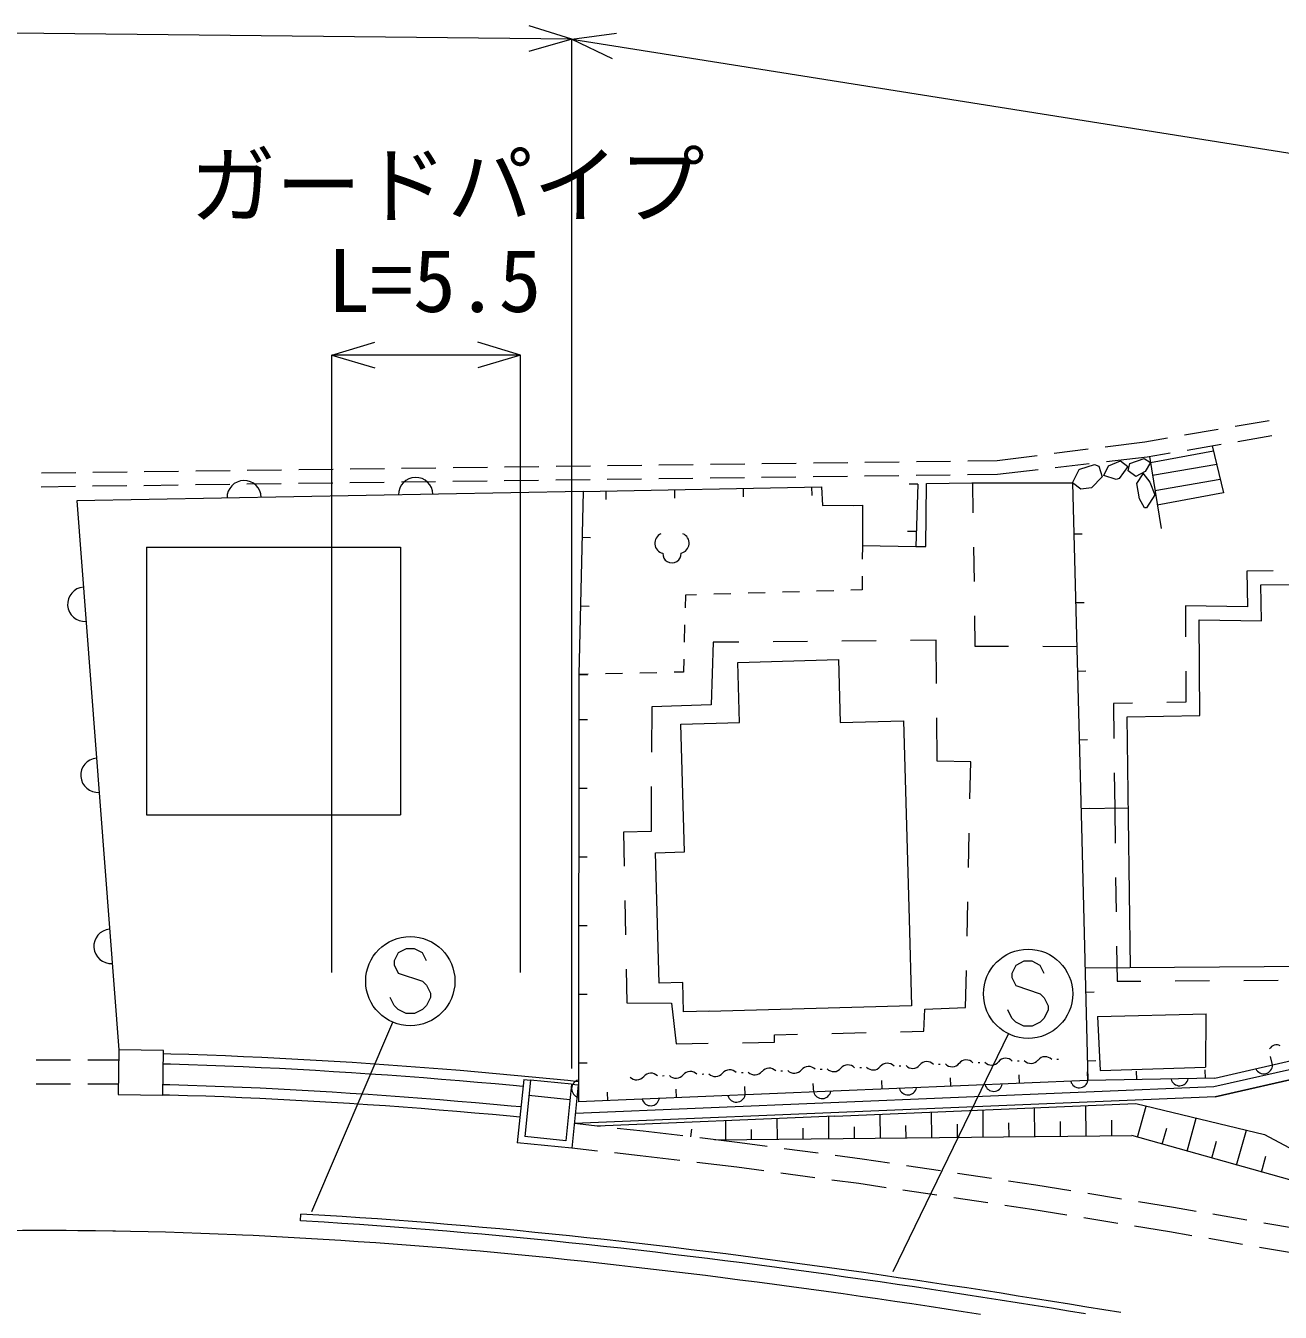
# Model space of a CAD drawing. Units: millimetres, scale not verified. Extents: x 40000 to 680000, y 20000 to 380000.
# Drawn here: x 147594 to 184153, y 314056 to 351553 of the extents above; entities that cross this region are included whole.
import ezdxf
from ezdxf.enums import TextEntityAlignment as Align

# ---------------------------------------------------------------- set-up
doc = ezdxf.new("R2010")
doc.units = ezdxf.units.MM
doc.header["$LTSCALE"] = 1000
for name, color, linetype, lineweight in [('M-BGD', 7, 'Continuous', 13), ('M-STR-HTXT', 7, 'Continuous', 13), ('M-STR-STRC', 7, 'Continuous', 13)]:
    doc.layers.add(name, color=color, linetype=linetype, lineweight=lineweight)
doc.styles.add('ＭＳ ゴシック', font='')
doc.styles.get('ＭＳ ゴシック').set_extended_font_data('MS Gothic')

msp = doc.modelspace()

# ---------------------------------------------------------------- linework, layer by layer
at = {"layer": 'M-BGD'}
for p, q in [((181361, 339628), (182347, 339797)), ((182839, 339881), (183825, 340050)), ((179049, 339283), (180207, 339430)), ((180207, 339430), (180868, 339544)), ((181441, 339185), (182427, 339354)), ((182919, 339438), (183905, 339607)), ((175907, 338882), (177065, 339030)), ((177561, 339093), (178553, 339220)), ((179085, 338848), (180271, 338985)), ((180271, 338985), (180948, 339101)), ((180340, 338997), (180678, 336895)), ((180340, 338997), (180678, 336895)), ((180368, 338822), (182207, 339163)), ((180368, 338822), (182207, 339163)), ((182172, 339310), (182498, 337942)), ((182172, 339310), (182498, 337942)), ((154049, 338596), (155049, 338609)), ((155549, 338616), (156549, 338629)), ((157049, 338635), (158049, 338648)), ((158549, 338655), (159549, 338668)), ((160049, 338675), (161049, 338688)), ((161549, 338694), (162549, 338707)), ((163049, 338714), (164048, 338727)), ((164548, 338734), (165548, 338747)), ((166048, 338753), (167048, 338766)), ((167548, 338773), (168548, 338786)), ((169048, 338793), (170048, 338806)), ((170548, 338812), (171548, 338825)), ((172048, 338832), (173048, 338845)), ((173548, 338852), (174548, 338865)), ((175048, 338871), (175907, 338882)), ((175912, 338483), (177098, 338619)), ((177595, 338676), (178588, 338791)), ((178095, 338234), (178296, 338621)), ((178095, 338234), (178296, 338621)), ((178296, 338621), (178311, 338631)), ((178296, 338621), (178311, 338631)), ((178311, 338631), (178743, 338763)), ((178311, 338631), (178743, 338763)), ((178743, 338763), (178867, 338712)), ((178743, 338763), (178867, 338712)), ((178867, 338712), (178965, 338405)), ((178867, 338712), (178965, 338405)), ((179011, 338448), (179145, 338729)), ((179011, 338448), (179145, 338729)), ((179145, 338729), (179498, 338870)), ((179145, 338729), (179498, 338870)), ((179707, 338702), (179462, 338360)), ((179707, 338702), (179462, 338360)), ((179498, 338870), (179707, 338702)), ((179498, 338870), (179707, 338702)), ((179721, 338577), (179773, 338798)), ((179721, 338577), (179773, 338798)), ((179773, 338798), (180189, 338940)), ((179773, 338798), (180189, 338940)), ((180189, 338940), (180368, 338822)), ((180189, 338940), (180368, 338822)), ((180368, 338822), (180212, 338561)), ((180368, 338822), (180212, 338561)), ((180428, 338450), (182300, 338776)), ((180428, 338450), (182300, 338776)), ((148050, 338517), (149050, 338531)), ((149550, 338537), (150550, 338550)), ((151050, 338557), (152050, 338570)), ((152549, 338576), (153549, 338590)), ((155540, 338216), (156540, 338229)), ((157040, 338236), (158040, 338249)), ((158540, 338255), (159540, 338269)), ((160040, 338275), (161039, 338288)), ((161539, 338295), (162539, 338308)), ((163039, 338314), (164039, 338327)), ((164539, 338334), (165539, 338347)), ((166039, 338353), (167039, 338367)), ((167539, 338373), (168539, 338386)), ((169039, 338393), (170039, 338406)), ((170539, 338412), (171539, 338425)), ((172038, 338432), (173038, 338445)), ((173538, 338452), (174538, 338465)), ((173845, 338212), (175164, 338235)), ((175038, 338471), (175912, 338483)), ((175164, 338235), (178095, 338234)), ((175184, 338235), (175198, 337353)), ((178337, 338050), (178095, 338234)), ((178095, 338234), (178366, 327822)), ((178095, 338234), (178366, 327822)), ((178337, 338050), (178095, 338234)), ((178965, 338405), (178650, 338084)), ((178965, 338405), (178650, 338084)), ((179373, 338329), (179011, 338448)), ((179373, 338329), (179011, 338448)), ((179462, 338360), (179373, 338329)), ((179462, 338360), (179373, 338329)), ((179948, 338418), (179721, 338577)), ((179948, 338418), (179721, 338577)), ((180212, 338561), (179948, 338418)), ((180212, 338561), (179948, 338418)), ((179977, 338211), (180156, 338491)), ((179977, 338211), (180156, 338491)), ((180147, 338509), (180353, 338253)), ((180147, 338509), (180353, 338253)), ((180353, 338253), (180502, 337881)), ((180353, 338253), (180502, 337881)), ((180499, 338009), (182403, 338341)), ((180499, 338009), (182403, 338341)), ((148041, 338118), (149040, 338131)), ((149540, 338138), (150540, 338151)), ((151040, 338157), (152040, 338171)), ((152540, 338177), (153540, 338190)), ((154040, 338197), (155040, 338210)), ((163836, 337979), (163713, 332643)), ((163836, 337979), (170787, 338115)), ((164498, 337992), (164503, 337742)), ((166498, 338031), (166503, 337781)), ((168497, 338070), (168502, 337820)), ((170497, 338109), (170502, 337859)), ((170787, 338115), (170818, 337565)), ((173596, 338192), (173341, 338194)), ((173596, 338192), (173341, 338194)), ((173596, 338192), (173537, 336375)), ((173596, 338192), (173537, 336375)), ((173826, 336370), (173845, 338212)), ((178650, 338084), (178337, 338050)), ((178650, 338084), (178337, 338050)), ((180052, 337762), (179977, 338211)), ((180052, 337762), (179977, 338211)), ((180502, 337881), (180255, 337500)), ((180502, 337881), (180255, 337500)), ((182498, 337942), (180568, 337579)), ((182498, 337942), (180568, 337579)), ((170818, 337565), (171981, 337576)), ((171716, 337574), (171981, 337576)), ((171981, 337576), (171976, 336405)), ((171981, 337576), (171976, 336405)), ((171978, 337576), (171980, 337326)), ((171978, 337576), (171980, 337326)), ((171981, 337576), (171980, 337338)), ((171981, 337576), (171980, 337338)), ((180195, 337498), (180052, 337762)), ((180195, 337498), (180052, 337762)), ((180255, 337500), (180195, 337498)), ((180255, 337500), (180195, 337498)), ((171980, 337338), (171975, 336405)), ((171980, 337338), (171975, 336405)), ((173541, 336815), (173293, 336812)), ((173541, 336815), (173293, 336812)), ((178134, 336739), (178384, 336745)), ((178134, 336739), (178384, 336745)), ((151114, 336353), (151114, 328553)), ((151114, 336353), (158514, 336353)), ((158514, 336353), (158514, 328553)), ((163805, 336642), (164055, 336636)), ((171975, 336405), (171972, 336008)), ((171976, 336405), (173537, 336375)), ((173537, 336375), (173826, 336370)), ((175213, 336353), (175229, 335353)), ((183949, 335663), (183176, 335660)), ((183176, 335660), (183196, 334612)), ((171969, 335508), (171967, 335111)), ((183583, 335262), (187374, 335275)), ((183583, 335262), (187374, 335275)), ((183603, 334205), (183583, 335262)), ((183603, 334205), (183583, 335262)), ((166818, 334959), (166809, 334587)), ((167144, 334968), (166818, 334959)), ((168143, 334998), (167643, 334983)), ((169143, 335028), (168643, 335013)), ((170142, 335057), (169643, 335042)), ((171142, 335087), (170642, 335072)), ((171967, 335111), (171642, 335102)), ((163759, 334642), (164009, 334636)), ((178186, 334739), (178436, 334746)), ((178186, 334739), (178436, 334746)), ((183196, 334612), (181388, 334644)), ((181388, 334644), (181394, 333742)), ((175244, 334353), (175257, 333471)), ((181790, 334237), (183603, 334205)), ((181790, 334237), (183603, 334205)), ((181808, 331448), (181790, 334237)), ((181808, 331448), (181790, 334237)), ((166796, 334087), (166784, 333587)), ((167628, 333583), (167566, 331758)), ((168378, 333589), (167628, 333583)), ((170378, 333607), (169378, 333598)), ((172378, 333624), (171378, 333616)), ((174127, 333640), (173378, 333633)), ((174138, 332380), (174127, 333640)), ((175257, 333471), (176238, 333468)), ((177238, 333465), (178219, 333463)), ((166771, 333088), (166762, 332716)), ((168342, 332997), (171278, 333079)), ((168391, 331245), (168342, 332997)), ((171278, 333079), (171330, 331242)), ((163713, 332643), (163701, 321074)), ((163988, 332649), (163713, 332643)), ((163713, 332643), (163963, 332637)), ((164988, 332673), (164488, 332661)), ((165987, 332697), (165487, 332685)), ((166762, 332716), (166487, 332709)), ((178238, 332740), (178488, 332747)), ((178238, 332740), (178488, 332747)), ((181400, 332742), (181406, 331840)), ((165840, 331698), (165831, 330383)), ((167566, 331758), (165840, 331698)), ((179848, 331811), (179290, 331800)), ((179290, 331800), (179304, 330775)), ((181406, 331840), (180848, 331830)), ((163711, 331330), (163961, 331330)), ((166686, 331197), (168391, 331245)), ((166791, 327472), (166686, 331197)), ((171330, 331242), (173178, 331293)), ((173178, 331293), (173339, 325509)), ((173178, 331293), (173339, 325509)), ((174159, 330119), (174147, 331380)), ((179695, 331408), (181808, 331448)), ((179734, 328452), (179695, 331408)), ((178290, 330741), (178540, 330747)), ((175134, 330098), (174159, 330119)), ((175111, 329020), (175134, 330098)), ((179317, 329775), (179330, 328750)), ((163709, 329330), (163959, 329330)), ((165825, 329383), (165816, 328068)), ((151114, 328553), (158514, 328553)), ((178342, 328741), (179730, 328754)), ((178342, 328741), (178592, 328748)), ((179330, 328750), (179343, 327728)), ((179790, 324108), (179734, 328452)), ((165816, 328068), (165015, 328046)), ((165015, 328046), (165034, 327059)), ((175069, 327020), (175090, 328020)), ((178366, 327822), (178548, 320810)), ((165944, 327449), (166791, 327472)), ((166051, 323645), (165944, 327449)), ((163707, 327330), (163957, 327330)), ((179356, 326728), (179369, 325728)), ((165054, 326059), (165073, 325059)), ((175027, 325021), (175048, 326020)), ((173340, 325509), (173410, 322989)), ((163705, 325330), (163955, 325330)), ((179382, 324728), (179396, 323705)), ((165093, 324060), (165112, 323072)), ((174983, 322942), (175006, 324021)), ((178463, 324098), (186475, 324154)), ((166739, 323664), (166051, 323645)), ((166763, 322808), (166739, 323664)), ((179396, 323705), (180088, 323709)), ((181088, 323715), (182088, 323721)), ((183088, 323727), (184088, 323733)), ((163703, 323330), (163953, 323330)), ((178481, 323385), (178731, 323392)), ((165112, 323072), (166412, 323064)), ((166412, 323064), (166545, 321877)), ((173410, 322989), (167504, 322824)), ((173764, 322247), (173800, 322889)), ((173800, 322889), (174983, 322942)), ((167516, 322830), (166763, 322808)), ((178824, 322675), (182000, 322751)), ((178824, 322675), (178908, 321103)), ((181985, 322751), (181979, 321201)), ((169413, 322140), (170089, 322157)), ((169414, 321929), (169413, 322140)), ((171089, 322182), (172088, 322206)), ((173088, 322231), (173764, 322247)), ((182246, 320874), (187895, 322181)), ((166545, 321877), (167480, 321894)), ((168480, 321912), (169414, 321929)), ((182218, 320635), (187926, 321926)), ((147903, 321415), (148903, 321412)), ((149403, 321411), (150314, 321409)), ((150310, 321706), (150291, 320406)), ((151609, 321687), (150310, 321706)), ((151591, 320388), (151609, 321687)), ((176494, 321382), (176544, 321384)), ((177643, 321430), (177693, 321432)), ((178533, 321386), (178783, 321392)), ((188017, 321640), (182257, 320337)), ((182257, 320337), (187992, 321634)), ((183927, 321263), (183871, 321507)), ((163701, 321074), (163700, 320186)), ((163701, 321330), (163951, 321330)), ((167302, 320998), (167352, 321001)), ((168451, 321046), (168501, 321048)), ((169600, 321094), (169650, 321096)), ((170749, 321142), (170799, 321144)), ((171898, 321190), (171948, 321192)), ((173047, 321238), (173097, 321240)), ((174196, 321286), (174246, 321288)), ((175345, 321334), (175395, 321336)), ((178548, 320810), (178538, 321060)), ((178908, 321103), (181979, 321201)), ((179972, 320835), (179968, 321085)), ((181972, 320870), (181967, 321120)), ((147902, 320715), (148902, 320712)), ((149402, 320711), (150303, 320709)), ((162105, 320840), (161920, 318998)), ((162105, 320840), (162304, 320820)), ((162304, 320820), (162139, 319177)), ((163498, 320701), (162304, 320820)), ((163498, 320701), (163333, 319057)), ((163498, 320701), (163697, 320681)), ((163697, 320681), (163512, 318838)), ((163615, 319856), (182218, 320635)), ((178548, 320810), (163700, 320186)), ((166153, 320951), (166203, 320953)), ((168557, 320390), (168547, 320640)), ((170556, 320474), (170545, 320724)), ((172554, 320558), (172543, 320808)), ((174552, 320642), (174542, 320892)), ((176550, 320726), (176540, 320976)), ((182246, 320874), (178548, 320810)), ((150291, 320406), (151591, 320388)), ((163453, 320251), (162259, 320371)), ((182257, 320337), (163584, 319554)), ((164561, 320222), (164550, 320472)), ((166559, 320306), (166549, 320556)), ((171175, 319769), (179941, 320136)), ((173999, 319147), (173992, 319887)), ((175499, 319162), (175491, 319950)), ((176999, 319177), (176991, 320013)), ((178499, 319192), (178490, 320075)), ((179941, 320136), (183698, 319238)), ((179993, 319160), (180247, 320063)), ((164335, 319471), (163584, 319554)), ((171175, 319769), (164243, 319481)), ((167999, 319086), (167994, 319637)), ((169499, 319101), (169493, 319700)), ((170999, 319116), (170993, 319762)), ((172499, 319131), (172492, 319824)), ((173249, 319139), (173246, 319497)), ((174749, 319154), (174745, 319536)), ((176249, 319169), (176245, 319575)), ((177749, 319185), (177745, 319614)), ((179249, 319200), (179244, 319655)), ((181436, 318753), (181707, 319714)), ((163333, 319057), (162139, 319177)), ((165583, 319333), (164832, 319416)), ((166745, 319194), (165583, 319333)), ((166975, 319167), (167004, 319397)), ((168403, 318996), (167241, 319135)), ((167678, 319082), (179831, 319206)), ((168749, 319093), (168747, 319381)), ((170249, 319108), (170246, 319420)), ((171749, 319124), (171746, 319458)), ((185117, 317717), (179831, 319206)), ((180714, 318957), (180846, 319423)), ((182880, 318347), (183167, 319365)), ((183698, 319238), (187304, 317289)), ((163512, 318838), (161920, 318998)), ((164258, 318755), (163512, 318838)), ((169197, 318889), (168403, 318996)), ((170684, 318690), (169692, 318823)), ((182158, 318550), (182298, 319045)), ((165500, 318618), (164755, 318700)), ((166658, 318479), (165500, 318618)), ((168313, 318281), (167155, 318420)), ((171973, 318518), (171179, 318624)), ((172770, 318398), (171973, 318518)), ((183602, 318143), (183732, 318606)), ((169101, 318176), (168313, 318281)), ((170588, 317977), (169597, 318109)), ((174254, 318176), (173265, 318324)), ((175737, 317954), (174748, 318102)), ((171872, 317805), (171083, 317910)), ((172664, 317686), (171872, 317805)), ((174148, 317464), (173159, 317612)), ((177029, 317761), (176232, 317880)), ((178049, 317595), (177029, 317761)), ((175631, 317242), (174642, 317390)), ((179529, 317354), (178542, 317514)), ((181043, 317107), (180023, 317273)), ((155597, 316719), (155609, 316919)), ((176918, 317049), (176126, 317168)), ((177934, 316884), (176918, 317049)), ((181699, 316995), (181043, 317107)), ((183178, 316742), (182192, 316911)), ((179415, 316643), (178428, 316804)), ((180924, 316397), (179908, 316563)), ((184656, 316489), (183670, 316657)), ((181578, 316285), (180924, 316397)), ((183057, 316032), (182071, 316201)), ((184535, 315779), (183550, 315948))]:
    msp.add_line(p, q, dxfattribs=at)
for points in [[(163512, 351164), (131819, 351498), (120860, 350147), (105513, 346943), (83759, 339554), (58884, 330877)], [(163836, 337979), (149082, 337707), (150310, 321706)], [(163701, 320775), (163389, 320808), (162869, 320860), (162348, 320910), (161827, 320960), (161305, 321007), (160782, 321054), (160259, 321098), (159736, 321141), (159212, 321183), (158687, 321223), (158162, 321261), (157636, 321298), (157110, 321332), (156583, 321366), (156056, 321397), (155528, 321426), (155000, 321454), (154471, 321480), (153941, 321504), (153412, 321526), (152881, 321546), (152350, 321564), (151819, 321580), (151619, 321585)], [(162085, 320636), (161799, 320663), (161278, 320711), (160756, 320757), (160234, 320801), (159712, 320844), (159189, 320886), (158665, 320926), (158141, 320964), (157616, 321000), (157091, 321035), (156565, 321068), (156039, 321099), (155512, 321129), (154985, 321156), (154457, 321182), (153929, 321206), (153400, 321228), (152871, 321248), (152341, 321266), (151811, 321282), (151611, 321287)], [(162025, 320040), (161743, 320065), (161224, 320113), (160704, 320159), (160184, 320203), (159663, 320246), (159142, 320288), (158620, 320327), (158098, 320365), (157575, 320402), (157052, 320436), (156528, 320469), (156004, 320500), (155479, 320530), (154954, 320557), (154429, 320583), (153903, 320607), (153376, 320629), (152849, 320648), (152322, 320666), (151794, 320682), (151595, 320688)], [(161995, 319743), (161715, 319768), (161197, 319816), (160678, 319862), (160158, 319906), (159639, 319949), (159118, 319990), (158597, 320030), (158076, 320068), (157554, 320104), (157032, 320139), (156509, 320171), (155986, 320203), (155463, 320232), (154939, 320259), (154414, 320285), (153889, 320309), (153364, 320330), (152838, 320350), (152311, 320368), (151785, 320384), (151591, 320388)], [(179507, 314044), (179010, 314127), (178512, 314208), (178014, 314289), (177516, 314370), (177018, 314450), (176519, 314529), (176020, 314608), (175521, 314686), (175021, 314763), (174521, 314839), (174021, 314915), (173520, 314990), (173019, 315064), (172518, 315137), (172017, 315210), (171515, 315281), (171013, 315352), (170510, 315422), (170008, 315490), (169504, 315558), (169001, 315625), (168497, 315690), (167993, 315755), (167489, 315818), (166984, 315880), (166479, 315941), (165973, 316001), (165468, 316060), (164962, 316118), (164455, 316174), (163948, 316229), (163441, 316282), (162934, 316334), (162426, 316385), (161918, 316435), (161410, 316483), (160901, 316529), (160392, 316574), (159883, 316618), (159373, 316660), (158863, 316700), (158352, 316739), (157842, 316776), (157331, 316812), (156820, 316846), (156308, 316878), (155609, 316919)], [(178480, 314011), (177982, 314092), (177484, 314172), (176986, 314252), (176488, 314331), (175989, 314410), (175490, 314488), (174991, 314565), (174491, 314642), (173991, 314717), (173491, 314792), (172990, 314866), (172490, 314939), (171988, 315012), (171487, 315083), (170985, 315154), (170483, 315223), (169981, 315292), (169478, 315360), (168975, 315426), (168472, 315492), (167968, 315556), (167464, 315620), (166960, 315682), (166455, 315743), (165950, 315803), (165445, 315861), (164939, 315919), (164433, 315975), (163927, 316030), (163421, 316083), (162914, 316135), (162407, 316186), (161899, 316236), (161391, 316283), (160883, 316330), (160375, 316375), (159866, 316418), (159357, 316460), (158847, 316501), (158338, 316539), (157828, 316577), (157317, 316612), (156807, 316646), (156296, 316678), (155597, 316719)], [(150206, 316419), (150137, 316420), (149624, 316427), (149111, 316433), (148765, 316435)], [(175413, 313994), (174915, 314071), (174416, 314147), (173917, 314223), (173417, 314298), (172918, 314372), (172418, 314445), (171917, 314517), (171417, 314588), (170916, 314659), (170415, 314728), (169914, 314797), (169412, 314864), (168910, 314930), (168408, 314996), (167905, 315060), (167402, 315123), (166899, 315185), (166396, 315246), (165892, 315306), (165388, 315365), (164884, 315422), (164379, 315478), (163874, 315533), (163369, 315586), (162863, 315638), (162357, 315689), (161851, 315738), (161345, 315786), (160838, 315832), (160331, 315877), (159824, 315920), (159316, 315962), (158809, 316002), (158301, 316041), (157792, 316078), (157283, 316113), (156775, 316147), (156265, 316179), (155756, 316209), (155246, 316238), (154736, 316264), (154226, 316289), (153910, 316304), (153716, 316312), (153205, 316334), (152694, 316353), (152183, 316370), (151672, 316386), (151160, 316399), (150649, 316411), (150206, 316419)]]:
    msp.add_lwpolyline(points, dxfattribs=at)
for centre, radius, start, end in [((153960, 337797), 500, 1.0554, 181.0554), ((158959, 337889), 500, 1.0554, 181.0554), ((166225, 336470), 299, 113.6873, 257.5208), ((166627, 336472), 299, 282.9572, 66.7906), ((166427, 336163), 267, 176.7676, 3.7104), ((149313, 334692), 500, 94.3871, 274.3871), ((149696, 329707), 500, 94.3871, 274.3871), ((150078, 324721), 500, 94.3871, 274.3871), ((184038, 321625), 224, 59.0525, 152.2721), ((173854, 321094), 267, 43.9337, 140.8447), ((175003, 321142), 267, 43.9337, 140.8447), ((175737, 321528), 267, 223.9337, 320.8447), ((176152, 321190), 267, 43.9337, 140.8447), ((176886, 321576), 267, 223.9337, 320.8447), ((177301, 321238), 267, 43.9337, 140.8447), ((165811, 320759), 267, 43.9337, 140.8447), ((166960, 320807), 267, 43.9337, 140.8447), ((167694, 321192), 267, 223.9337, 320.8447), ((168109, 320855), 267, 43.9337, 140.8447), ((168843, 321240), 267, 223.9337, 320.8447), ((169258, 320903), 267, 43.9337, 140.8447), ((169992, 321288), 267, 223.9337, 320.8447), ((170407, 320951), 267, 43.9337, 140.8447), ((171141, 321336), 267, 223.9337, 320.8447), ((171556, 320999), 267, 43.9337, 140.8447), ((172290, 321384), 267, 223.9337, 320.8447), ((172705, 321047), 267, 43.9337, 140.8447), ((173439, 321432), 267, 223.9337, 320.8447), ((174588, 321480), 267, 223.9337, 320.8447), ((183671, 321262), 256, 205.7062, 0.3454), ((163757, 320574), 256, 102.6239, 257.2631), ((165396, 321096), 267, 223.9337, 320.8447), ((166545, 321144), 267, 223.9337, 320.8447), ((175799, 320750), 256, 195.0868, 349.7261), ((178296, 320855), 256, 195.0868, 349.7261), ((181221, 320913), 256, 193.6814, 348.3207), ((165807, 320331), 256, 195.0868, 349.7261), ((168305, 320436), 256, 195.0868, 349.7261), ((170803, 320541), 256, 195.0868, 349.7261), ((173301, 320646), 256, 195.0868, 349.7261), ((148104, 193437), 123000, 89.68939, 99.1358)]:
    msp.add_arc(centre, radius, start, end, dxfattribs=at)
at = {"layer": 'M-STR-HTXT'}
for p, q in [((163512, 351164), (162266, 351553)), ((163512, 351164), (162259, 350803)), ((163512, 351164), (164806, 351338)), ((163512, 321164), (163512, 351164)), ((163512, 351164), (255718, 336498)), ((163512, 351164), (164688, 350598)), ((156517, 341955), (157767, 342330)), ((162017, 341955), (160767, 342330)), ((156517, 323955), (156517, 341955)), ((162017, 341955), (156517, 341955)), ((156517, 341955), (157767, 341580)), ((162017, 341955), (160767, 341580)), ((162017, 323955), (162017, 341955))]:
    msp.add_line(p, q, dxfattribs=at)
at = {"layer": 'M-STR-STRC'}
for p, q in [((158446, 324534), (158328, 324298)), ((158683, 324652), (158446, 324534)), ((158919, 324652), (158683, 324652)), ((159155, 324534), (158919, 324652)), ((159274, 324298), (159155, 324534)), ((158328, 324298), (158328, 324180)), ((158328, 324180), (158446, 323943)), ((176449, 324166), (176331, 323930)), ((176685, 324285), (176449, 324166)), ((176922, 324285), (176685, 324285)), ((177158, 324166), (176922, 324285)), ((177276, 323930), (177158, 324166)), ((158446, 323943), (159155, 323707)), ((159155, 323707), (159274, 323589)), ((176331, 323930), (176331, 323812)), ((176331, 323812), (176449, 323575)), ((158328, 322998), (158210, 323234)), ((159274, 323589), (159392, 323352)), ((159392, 323234), (159274, 322998)), ((159392, 323352), (159392, 323234)), ((176449, 323575), (177158, 323339)), ((177158, 323339), (177276, 323221)), ((158446, 322880), (158328, 322998)), ((158683, 322762), (158446, 322880)), ((159155, 322880), (158919, 322762)), ((159274, 322998), (159155, 322880)), ((176331, 322630), (176213, 322866)), ((177276, 323221), (177394, 322985)), ((177394, 322866), (177276, 322630)), ((177394, 322985), (177394, 322866)), ((155933, 316994), (158290, 322512)), ((158919, 322762), (158683, 322762)), ((176449, 322512), (176331, 322630)), ((176685, 322394), (176449, 322512)), ((177158, 322512), (176922, 322394)), ((177276, 322630), (177158, 322512)), ((172875, 315242), (176236, 322170)), ((176922, 322394), (176685, 322394))]:
    msp.add_line(p, q, dxfattribs=at)
for centre in [(158801, 323707), (176804, 323339)]:
    msp.add_circle(centre, 1300, dxfattribs=at)

# ---------------------------------------------------------------- texts
at = {"layer": 'M-STR-HTXT', "style": 'ＭＳ ゴシック'}
for s, p in [('ガードパイプ', (159878, 345444)), ('L=5.5', (159505, 342660))]:
    msp.add_text(s, height=1833, dxfattribs=at).set_placement(p, align=Align.BOTTOM_CENTER)

doc.saveas('drawing.dxf')
